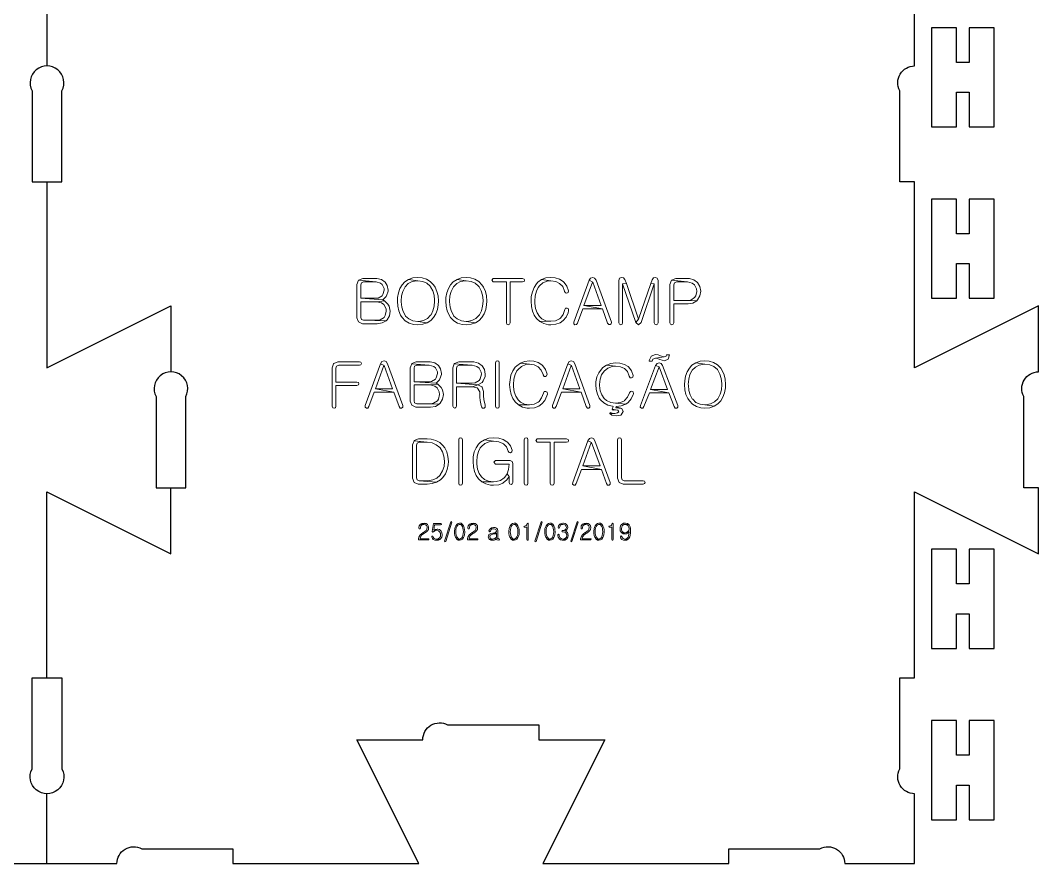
# Model space of a CAD drawing. Header units: inches. Extents: x 1074 to 1471, y 20 to 395.
# Drawn here: x 1265.2 to 1470.6, y 19.6 to 189.7 of the extents above; entities that cross this region are included whole.
import ezdxf

# ---------------------------------------------------------------- set-up
doc = ezdxf.new("R2010")
doc.units = ezdxf.units.IN
doc.header["$MEASUREMENT"] = 0
doc.layers.add('Texto', color=50, linetype='Continuous')

msp = doc.modelspace()

# ---------------------------------------------------------------- linework, layer by layer
msp.add_line((1270.56, 208.66), (1270.56, 180.46))
for points in [[(1467.56, 113.76, -0.56619), (1470.56, 118.76), (1470.56, 132.06), (1445.56, 119.56), (1445.56, 157.06), (1442.56, 157.06), (1442.56, 175.46, -0.56619), (1445.56, 180.46), (1445.56, 208.66, -0.56619)], [(1267.56, 175.46), (1267.56, 157.06), (1273.56, 157.06), (1273.56, 175.46, 1.666666), (1267.56, 175.46)], [(1292.56, 113.76), (1292.56, 95.36), (1298.56, 95.36), (1298.56, 113.76, 1.666666), (1292.56, 113.76)], [(1256.46, 19.56), (1284.66, 19.56, -0.56619), (1289.66, 22.56), (1308.06, 22.56), (1308.06, 19.56), (1345.56, 19.56), (1333.06, 44.56), (1346.36, 44.56, -0.56619), (1351.36, 47.56), (1369.76, 47.56), (1369.76, 44.56), (1383.06, 44.56), (1370.56, 19.56), (1408.06, 19.56), (1408.06, 22.56), (1426.46, 22.56, -0.56619), (1431.46, 19.56), (1445.56, 19.56), (1445.56, 33.66, -0.56619), (1442.56, 38.66), (1442.56, 57.06), (1445.56, 57.06), (1445.56, 94.56), (1470.56, 82.06), (1470.56, 95.36), (1467.56, 95.36), (1467.56, 113.76)], [(1273.56, 38.66, -1.666667), (1267.56, 38.66), (1267.56, 57.06), (1273.56, 57.06), (1273.56, 38.66)], [(1270.56, 19.56), (1270.56, 33.66, -0.56619)]]:
    msp.add_lwpolyline(points, format="xyb")
for points in [[(1461.58, 168.15), (1461.58, 188.15), (1456.58, 188.15), (1456.58, 181.15), (1453.98, 181.15), (1453.98, 188.15), (1448.98, 188.15), (1448.98, 168.15), (1453.98, 168.15), (1453.98, 175.15), (1456.58, 175.15), (1456.58, 168.15), (1461.58, 168.15)], [(1270.56, 157.06), (1270.56, 119.56), (1295.56, 132.06), (1295.56, 118.76)], [(1461.58, 133.59), (1461.58, 153.59), (1456.58, 153.59), (1456.58, 146.59), (1453.98, 146.59), (1453.98, 153.59), (1448.98, 153.59), (1448.98, 133.59), (1453.98, 133.59), (1453.98, 140.59), (1456.58, 140.59), (1456.58, 133.59), (1461.58, 133.59)], [(1270.56, 57.06), (1270.56, 94.56), (1295.56, 82.06), (1295.56, 95.36)], [(1461.58, 62.98), (1461.58, 82.98), (1456.58, 82.98), (1456.58, 75.98), (1453.98, 75.98), (1453.98, 82.98), (1448.98, 82.98), (1448.98, 62.98), (1453.98, 62.98), (1453.98, 69.98), (1456.58, 69.98), (1456.58, 62.98), (1461.58, 62.98)], [(1461.58, 28.42), (1461.58, 48.42), (1456.58, 48.42), (1456.58, 41.42), (1453.98, 41.42), (1453.98, 48.42), (1448.98, 48.42), (1448.98, 28.42), (1453.98, 28.42), (1453.98, 35.42), (1456.58, 35.42), (1456.58, 28.42), (1461.58, 28.42)]]:
    msp.add_lwpolyline(points)
at = {"layer": 'Texto', "lineweight": 0}
for points in [[(1347.22, 128.64), (1347.98, 129.14), (1348.5, 129.71), (1348.98, 130.48), (1349.29, 131.36), (1349.48, 132.31), (1349.5, 133.03), (1349.43, 134.08), (1349.22, 135), (1348.84, 135.84), (1348.5, 136.34), (1347.86, 137.01), (1347.1, 137.46), (1346.22, 137.72), (1345.36, 137.79), (1344.36, 137.7), (1343.5, 137.41), (1345.36, 137.13), (1346.36, 137.01), (1347.17, 136.63), (1347.84, 136.03), (1347.93, 135.89), (1348.36, 135.12), (1348.62, 134.24), (1348.74, 133.19), (1348.74, 133.03), (1348.65, 131.98), (1348.41, 131.05), (1348.03, 130.26), (1347.93, 130.17), (1347.29, 129.5), (1346.5, 129.09), (1345.55, 128.93), (1345.36, 128.93)], [(1356.99, 128.64), (1357.75, 129.14), (1358.27, 129.71), (1358.75, 130.48), (1359.06, 131.36), (1359.23, 132.31), (1359.27, 133.03), (1359.2, 134.08), (1358.99, 135), (1358.61, 135.84), (1358.27, 136.34), (1357.63, 137.01), (1356.87, 137.46), (1355.99, 137.72), (1355.13, 137.79), (1354.13, 137.7), (1353.27, 137.41), (1355.13, 137.13), (1356.11, 137.01), (1356.94, 136.63), (1357.61, 136.03), (1357.7, 135.89), (1358.13, 135.12), (1358.39, 134.24), (1358.51, 133.19), (1358.51, 133.03), (1358.42, 131.98), (1358.18, 131.05), (1357.77, 130.26), (1357.7, 130.17), (1357.06, 129.5), (1356.27, 129.09), (1355.32, 128.93), (1355.13, 128.93)], [(1387.42, 136.58), (1387.13, 137.36), (1386.87, 137.7), (1386.44, 137.79), (1386.06, 137.63), (1385.89, 137.2), (1385.89, 128.64), (1386.01, 128.36), (1386.27, 128.26), (1386.54, 128.36), (1386.66, 128.64), (1386.66, 136.53)], [(1333.37, 137.22), (1333.08, 136.39), (1333.08, 129.64), (1333.37, 128.83), (1334.2, 128.45), (1337.18, 128.45), (1338.16, 128.62), (1338.95, 129.07)], [(1337.09, 137.58), (1334.25, 137.58), (1333.39, 137.27), (1333.37, 137.22), (1336.95, 136.89), (1337.85, 136.65), (1338.16, 136.39), (1338.57, 135.55), (1338.59, 135.24), (1338.33, 134.34), (1338.16, 134.12), (1337.37, 133.65), (1336.95, 133.6), (1333.85, 133.6), (1338.28, 133.31), (1338.97, 133.98), (1339.07, 134.12), (1339.35, 135.03), (1339.35, 135.24), (1339.19, 136.17), (1338.76, 136.86), (1338.02, 137.39), (1337.09, 137.58)], [(1333.85, 133.6), (1333.85, 136.34), (1333.97, 136.72), (1334.4, 136.89), (1336.95, 136.89)], [(1343.5, 137.41), (1342.74, 136.91), (1342.21, 136.34), (1341.74, 135.58), (1341.43, 134.69), (1341.26, 133.74), (1341.23, 133.03), (1341.31, 131.98), (1341.52, 131.05), (1341.88, 130.21), (1342.21, 129.71), (1342.83, 129.07), (1343.62, 128.59), (1344.5, 128.33), (1345.36, 128.26), (1346.36, 128.36), (1347.22, 128.64), (1345.36, 128.93), (1344.38, 129.05), (1343.55, 129.43), (1342.88, 130.02), (1342.78, 130.17), (1342.38, 130.93), (1342.12, 131.81), (1342, 132.86), (1342, 133.03), (1342.09, 134.1), (1342.31, 135), (1342.71, 135.79), (1342.78, 135.89), (1343.43, 136.55), (1344.21, 136.96), (1345.19, 137.13), (1345.36, 137.13)], [(1353.27, 137.41), (1352.51, 136.91), (1351.96, 136.34), (1351.51, 135.58), (1351.2, 134.69), (1351.03, 133.74), (1351.01, 133.03), (1351.08, 131.98), (1351.29, 131.05), (1351.65, 130.21), (1351.96, 129.71), (1352.6, 129.07), (1353.36, 128.59), (1354.27, 128.33), (1355.13, 128.26), (1356.13, 128.36), (1356.99, 128.64), (1355.13, 128.93), (1354.15, 129.05), (1353.32, 129.43), (1352.65, 130.02), (1352.55, 130.17), (1352.13, 130.93), (1351.89, 131.81), (1351.77, 132.86), (1351.77, 133.03), (1351.84, 134.1), (1352.08, 135), (1352.48, 135.79), (1352.55, 135.89), (1353.2, 136.55), (1353.98, 136.96), (1354.94, 137.13), (1355.13, 137.13)], [(1370.33, 137.36), (1369.59, 136.82), (1369.31, 136.51), (1368.81, 135.77), (1368.45, 134.93), (1368.24, 133.98), (1368.19, 133.03), (1368.26, 131.95), (1368.47, 131.02), (1368.83, 130.19), (1369.31, 129.52), (1369.97, 128.9), (1372.17, 128.95), (1371.19, 129.07), (1370.38, 129.48), (1369.88, 129.95), (1369.4, 130.64), (1369.12, 131.53), (1368.97, 132.53), (1368.95, 133.03), (1369.02, 134.1), (1369.26, 135.03), (1369.66, 135.79), (1369.88, 136.08), (1370.57, 136.7), (1371.43, 137.03), (1372.17, 137.1)], [(1379.89, 137.22), (1376.84, 128.81), (1376.81, 128.45), (1377.05, 128.26), (1377.34, 128.28), (1377.58, 128.57), (1378.63, 131.45), (1382.6, 131.45)], [(1378.86, 132.12), (1380.6, 136.84), (1380.63, 136.84)], [(1389.3, 128.71), (1389.85, 128.26), (1390.42, 128.71), (1393.04, 136.53)], [(1392.35, 136.6), (1389.87, 129.38)], [(1396.97, 133.15), (1396.97, 136.34), (1397.09, 136.72), (1397.52, 136.89), (1399.76, 136.89), (1396.5, 137.22), (1396.21, 136.39), (1396.21, 128.64), (1396.33, 128.36), (1396.59, 128.26), (1396.86, 128.36), (1396.97, 128.64), (1396.97, 132.48), (1399.86, 132.48), (1400.81, 132.62), (1401.6, 133.1)], [(1400.12, 137.58), (1397.38, 137.58), (1396.52, 137.27), (1396.5, 137.22)], [(1399.76, 136.89), (1400.69, 136.67), (1401.15, 136.32), (1401.57, 135.48), (1401.62, 135), (1401.41, 134.1), (1401.15, 133.74), (1400.41, 133.24), (1399.76, 133.15), (1396.97, 133.15), (1401.6, 133.1), (1401.76, 133.27), (1402.24, 134.08), (1402.41, 135.03), (1402.24, 135.98), (1401.79, 136.77), (1401.76, 136.79), (1401.05, 137.34), (1400.12, 137.58)], [(1334.4, 129.17), (1333.97, 129.33), (1333.85, 129.69), (1333.85, 132.91), (1337.11, 132.91), (1338.66, 133.1), (1338.28, 133.31)], [(1337.11, 132.91), (1338.04, 132.69), (1338.52, 132.34), (1338.95, 131.5), (1338.99, 131.02), (1338.78, 130.1), (1338.54, 129.74), (1337.78, 129.24), (1337.18, 129.17), (1334.4, 129.17), (1338.95, 129.07), (1339.14, 129.26), (1339.61, 130.07), (1339.78, 131), (1339.78, 131.02), (1339.59, 131.98), (1339.33, 132.43), (1338.66, 133.1)], [(1369.97, 128.9), (1370.78, 128.48), (1371.71, 128.26), (1372.17, 128.26), (1373.19, 128.36), (1374.05, 128.67), (1374.67, 129.12), (1375.27, 129.81), (1375.67, 130.69), (1375.77, 131.07), (1375.72, 131.45), (1375.46, 131.62), (1375.17, 131.6), (1374.98, 131.31), (1374.65, 130.31), (1374.12, 129.6), (1373.93, 129.45), (1373.14, 129.07), (1372.17, 128.95)], [(1393.26, 121.52), (1393.69, 121.45), (1394.14, 121.28), (1394.19, 121.28), (1394.64, 121.09), (1395.09, 120.99), (1395.83, 121.33), (1396.12, 122.21), (1395.52, 122.21), (1395.43, 121.92), (1395.04, 121.8)], [(1337.83, 120.4), (1334.75, 111.98), (1334.75, 111.65), (1334.97, 111.44), (1335.25, 111.46), (1335.49, 111.75), (1336.54, 114.63), (1340.52, 114.63)], [(1336.8, 115.32), (1338.52, 120.04), (1338.57, 120.04)], [(1344.12, 120.4), (1343.83, 119.56), (1343.83, 112.84), (1344.12, 112.01), (1344.95, 111.65), (1347.93, 111.65), (1348.91, 111.79), (1349.69, 112.27)], [(1347.84, 120.78), (1345, 120.78), (1344.14, 120.44), (1344.12, 120.4), (1347.67, 120.09), (1348.6, 119.85), (1348.91, 119.56), (1349.31, 118.73), (1349.34, 118.42), (1349.08, 117.54), (1348.91, 117.3), (1348.12, 116.82), (1347.67, 116.77), (1344.6, 116.77), (1349.03, 116.51), (1349.72, 117.16), (1349.81, 117.32), (1350.1, 118.2), (1350.1, 118.42), (1349.93, 119.37), (1349.5, 120.04), (1348.77, 120.59), (1347.84, 120.78)], [(1344.6, 116.77), (1344.6, 119.51), (1344.71, 119.9), (1345.14, 120.09), (1347.67, 120.09)], [(1357.49, 116.13), (1358.3, 116.63), (1358.56, 116.94), (1358.92, 117.8), (1358.96, 118.28), (1358.8, 119.2), (1358.32, 119.99), (1357.58, 120.54), (1356.68, 120.75), (1356.39, 120.78), (1353.6, 120.78), (1352.75, 120.44), (1352.7, 120.4)], [(1356.32, 120.09), (1357.25, 119.87), (1357.7, 119.51), (1358.13, 118.68), (1358.18, 118.28), (1357.94, 117.37), (1357.7, 117.04), (1356.94, 116.56), (1356.32, 116.46), (1353.17, 116.46)], [(1361.01, 120.59), (1361.01, 111.84), (1361.13, 111.53), (1361.4, 111.44), (1361.66, 111.53), (1361.78, 111.84), (1361.78, 120.59), (1361.66, 120.9), (1361.4, 120.99), (1361.13, 120.9), (1361.01, 120.59)], [(1366.04, 120.54), (1365.3, 119.99), (1364.99, 119.68), (1364.49, 118.94), (1364.14, 118.11), (1363.95, 117.16), (1363.87, 116.2), (1363.95, 115.15), (1364.16, 114.2), (1364.54, 113.37), (1364.99, 112.72), (1365.69, 112.08), (1367.85, 112.13), (1366.9, 112.27), (1366.07, 112.65), (1365.57, 113.13), (1365.11, 113.84), (1364.8, 114.7), (1364.66, 115.73), (1364.66, 116.2), (1364.73, 117.27), (1364.97, 118.2), (1365.35, 118.99), (1365.57, 119.25), (1366.28, 119.87), (1367.14, 120.21), (1367.85, 120.3)], [(1375.6, 120.4), (1372.52, 111.98), (1372.52, 111.65), (1372.74, 111.44), (1373.02, 111.46), (1373.26, 111.75), (1374.31, 114.63), (1378.29, 114.63)], [(1374.57, 115.32), (1376.29, 120.04), (1376.34, 120.04)], [(1383.42, 120.13), (1382.65, 119.61), (1382.37, 119.32), (1381.84, 118.59), (1381.48, 117.73), (1381.29, 116.77), (1381.27, 116.23), (1381.34, 115.18), (1381.58, 114.25), (1381.96, 113.44), (1382.2, 113.13), (1382.87, 112.48), (1383.68, 112.03), (1384.63, 111.82), (1384.77, 111.79), (1384.56, 111.2)], [(1385.25, 112.46), (1384.25, 112.58), (1383.44, 112.99), (1382.94, 113.39), (1382.46, 114.11), (1382.15, 114.96), (1382.03, 116.01), (1382.03, 116.23), (1382.13, 117.25), (1382.41, 118.13), (1382.91, 118.87), (1382.94, 118.9), (1383.68, 119.49), (1384.54, 119.82), (1385.25, 119.9)], [(1393.3, 120.02), (1390.25, 111.98), (1390.23, 111.65), (1390.47, 111.44), (1390.75, 111.46), (1390.97, 111.75), (1392.07, 114.56), (1395.95, 114.56)], [(1392.3, 115.23), (1394, 119.78), (1394.04, 119.78)], [(1401.41, 120.59), (1400.64, 120.09), (1400.12, 119.51), (1399.67, 118.75), (1399.36, 117.89), (1399.19, 116.92), (1399.14, 116.2), (1399.21, 115.15), (1399.43, 114.22), (1399.81, 113.39), (1400.12, 112.91), (1400.76, 112.25), (1401.53, 111.77), (1402.41, 111.51), (1403.27, 111.44), (1404.27, 111.53), (1405.15, 111.84), (1403.27, 112.13), (1402.29, 112.25), (1401.45, 112.6), (1400.79, 113.22), (1400.69, 113.34), (1400.29, 114.11), (1400.03, 115.01), (1399.93, 116.04), (1399.91, 116.2), (1400, 117.27), (1400.24, 118.2), (1400.62, 118.97), (1400.69, 119.09), (1401.34, 119.73), (1402.12, 120.13), (1403.1, 120.3), (1403.27, 120.3)], [(1405.15, 111.84), (1405.89, 112.34), (1406.44, 112.91), (1406.89, 113.68), (1407.22, 114.53), (1407.39, 115.51), (1407.41, 116.2), (1407.34, 117.25), (1407.13, 118.18), (1406.75, 119.01), (1406.44, 119.51), (1405.79, 120.18), (1405.01, 120.66), (1404.12, 120.92), (1403.27, 120.99), (1402.29, 120.9), (1401.41, 120.59), (1403.27, 120.3), (1404.27, 120.18), (1405.08, 119.82), (1405.77, 119.2), (1405.86, 119.09), (1406.27, 118.32), (1406.53, 117.42), (1406.65, 116.39), (1406.65, 116.2), (1406.58, 115.15), (1406.34, 114.25), (1405.94, 113.46), (1405.86, 113.34), (1405.22, 112.7), (1404.41, 112.29), (1403.46, 112.13), (1403.27, 112.13)], [(1345.14, 112.34), (1344.71, 112.51), (1344.6, 112.89), (1344.6, 116.11), (1347.86, 116.11), (1349.41, 116.27), (1349.03, 116.51)], [(1347.86, 116.11), (1348.79, 115.89), (1349.27, 115.51), (1349.69, 114.7), (1349.74, 114.22), (1349.53, 113.27), (1349.29, 112.91), (1348.53, 112.44), (1347.93, 112.34), (1345.14, 112.34), (1349.69, 112.27), (1349.89, 112.46), (1350.36, 113.25), (1350.53, 114.2), (1350.53, 114.22), (1350.34, 115.15), (1350.08, 115.63), (1349.41, 116.27)], [(1356.39, 115.77), (1357.32, 115.54), (1357.39, 115.49), (1357.84, 114.72), (1357.84, 114.68), (1357.87, 113.65), (1357.92, 113.01), (1358.11, 111.98), (1358.2, 111.67), (1358.42, 111.46), (1358.73, 111.46), (1358.96, 111.65), (1358.96, 112.01), (1358.73, 112.94), (1358.7, 113.1), (1358.63, 114.01), (1358.63, 114.77), (1358.32, 115.68), (1358.25, 115.77), (1357.49, 116.13)], [(1365.69, 112.08), (1366.5, 111.65), (1367.42, 111.46), (1367.85, 111.44), (1368.88, 111.53), (1369.76, 111.87), (1370.38, 112.29), (1370.95, 113.01), (1371.36, 113.89), (1371.48, 114.27), (1371.43, 114.63), (1371.17, 114.82), (1370.86, 114.77), (1370.67, 114.49), (1370.33, 113.51), (1369.81, 112.79), (1369.64, 112.63), (1368.83, 112.25), (1367.85, 112.13)], [(1384.08, 110.34), (1384.51, 110.03), (1385.35, 109.86), (1386.3, 110.05), (1386.37, 110.1), (1386.78, 110.77), (1386.49, 111.36)], [(1385.2, 111.13), (1385.7, 111.05), (1385.92, 110.72), (1385.66, 110.46), (1385.06, 110.36)], [(1385.3, 111.53), (1385.39, 111.79), (1386.39, 111.91), (1387.28, 112.25)], [(1349.15, 96.49), (1349.91, 96.95), (1350.43, 97.47), (1350.96, 98.21), (1351.29, 99.07), (1351.48, 100.02), (1351.51, 100.66), (1351.43, 101.69), (1351.2, 102.62), (1350.77, 103.43), (1350.43, 103.88), (1349.77, 104.5), (1348.98, 104.93), (1348.07, 105.17), (1347.26, 105.24), (1345.48, 105.24), (1344.62, 104.91), (1344.6, 104.86)], [(1353.6, 105.05), (1353.6, 96.3), (1353.72, 95.99), (1354.01, 95.9), (1354.25, 95.99), (1354.39, 96.3), (1354.39, 105.05), (1354.25, 105.36), (1354.01, 105.45), (1353.72, 105.36), (1353.6, 105.05)], [(1358.77, 105.05), (1358.01, 104.55), (1357.61, 104.14), (1357.11, 103.43), (1356.75, 102.6), (1356.53, 101.64), (1356.49, 100.66), (1356.56, 99.62), (1356.77, 98.66), (1357.13, 97.83), (1357.61, 97.19), (1358.27, 96.57), (1360.63, 96.59), (1359.63, 96.71), (1358.8, 97.07), (1358.18, 97.59), (1357.73, 98.28), (1357.42, 99.14), (1357.27, 100.16), (1357.25, 100.66), (1357.34, 101.76), (1357.58, 102.67), (1357.96, 103.45), (1358.18, 103.72), (1358.87, 104.31), (1359.73, 104.64), (1360.63, 104.76)], [(1366.81, 105.05), (1366.81, 96.3), (1366.92, 95.99), (1367.19, 95.9), (1367.45, 95.99), (1367.57, 96.3), (1367.57, 105.05), (1367.45, 105.36), (1367.19, 105.45), (1366.92, 105.36), (1366.81, 105.05)], [(1379.65, 104.86), (1376.6, 96.45), (1376.58, 96.11), (1376.81, 95.9), (1377.1, 95.92), (1377.31, 96.21), (1378.39, 99.09), (1382.37, 99.09)], [(1347.26, 104.55), (1348.24, 104.43), (1349.08, 104.07), (1349.79, 103.5), (1349.86, 103.41), (1350.34, 102.64), (1350.62, 101.76), (1350.74, 100.74), (1350.74, 100.66), (1350.65, 99.64), (1350.36, 98.76), (1349.89, 98), (1349.86, 97.95), (1349.17, 97.33), (1348.36, 96.95), (1347.38, 96.8), (1345.62, 96.8)], [(1378.63, 99.78), (1380.34, 104.5), (1380.39, 104.5)], [(1358.27, 96.57), (1359.08, 96.16), (1360.01, 95.92), (1360.63, 95.9), (1361.66, 95.99), (1362.52, 96.33), (1362.56, 96.35), (1363.3, 96.95), (1363.75, 97.64)], [(1363.4, 98.19), (1362.92, 97.5), (1362.8, 97.35), (1362.04, 96.85), (1361.13, 96.61), (1360.63, 96.59)], [(1352.02, 88.48), (1350.76, 84.62), (1350.83, 84.49), (1350.98, 84.57), (1352.22, 88.42), (1352.15, 88.55), (1352.02, 88.48)], [(1370.25, 88.48), (1368.98, 84.62), (1369.05, 84.49), (1369.2, 84.57), (1370.45, 88.42), (1370.37, 88.55), (1370.25, 88.48)], [(1377.48, 88.48), (1376.22, 84.62), (1376.29, 84.49), (1376.43, 84.57), (1377.68, 88.42), (1377.61, 88.55), (1377.48, 88.48)], [(1346.56, 88), (1346.91, 87.92), (1347.08, 87.8), (1347.23, 87.5), (1347.24, 87.35), (1347.17, 87), (1347.05, 86.79), (1346.83, 86.6), (1346.47, 86.37), (1346.43, 86.34), (1346.1, 86.11), (1345.86, 85.87), (1345.74, 85.72), (1345.59, 85.41), (1345.51, 85.06), (1345.5, 84.86), (1347.47, 84.86), (1347.57, 84.9), (1347.6, 84.99), (1347.57, 85.08), (1347.47, 85.11), (1345.8, 85.11), (1345.89, 85.47), (1345.99, 85.64), (1346.19, 85.86), (1346.5, 86.1), (1346.64, 86.19), (1346.73, 86.25), (1347.1, 86.49), (1347.31, 86.69), (1347.48, 86.98), (1347.53, 87.35), (1347.46, 87.7), (1347.28, 87.97), (1347.01, 88.17)], [(1346.66, 88.25), (1347.01, 88.17), (1346.19, 88.2), (1345.9, 88.04)], [(1349.82, 84.97), (1350, 85.14), (1350.17, 85.42), (1350.24, 85.78), (1350.25, 85.92), (1350.2, 86.29), (1350.06, 86.6), (1349.99, 86.7), (1349.73, 86.93), (1349.41, 87.04), (1349.23, 87.05), (1348.87, 86.99), (1348.85, 86.99), (1348.57, 86.81)], [(1349.18, 86.8), (1349.53, 86.72), (1349.76, 86.52), (1349.92, 86.23), (1349.96, 85.92), (1349.9, 85.56), (1349.75, 85.3), (1349.48, 85.1), (1349.15, 85.04)], [(1353.78, 85.04), (1353.49, 85.13), (1353.26, 85.39), (1353.21, 85.49), (1353.1, 85.81), (1353.05, 86.17), (1353.03, 86.51), (1353.05, 86.91), (1353.11, 87.27), (1353.21, 87.55), (1353.42, 87.86), (1353.7, 88), (1353.78, 88), (1354.33, 88.03), (1354.07, 88.21), (1353.78, 88.26), (1353.46, 88.19), (1353.19, 88), (1353, 87.72), (1352.87, 87.42), (1352.79, 87.07), (1352.75, 86.69), (1352.74, 86.52), (1352.76, 86.13), (1352.83, 85.76), (1352.94, 85.44), (1353, 85.32), (1353.22, 85.02)], [(1353.78, 88), (1354.08, 87.91), (1354.3, 87.63), (1354.35, 87.55), (1354.46, 87.24), (1354.52, 86.88), (1354.54, 86.51), (1354.51, 86.12), (1354.45, 85.77), (1354.35, 85.49), (1354.14, 85.18), (1353.86, 85.04), (1353.78, 85.04), (1353.22, 85.02), (1353.49, 84.83), (1353.78, 84.78), (1354.1, 84.85), (1354.36, 85.04), (1354.56, 85.32), (1354.69, 85.63), (1354.78, 85.97), (1354.82, 86.35), (1354.82, 86.52), (1354.8, 86.92), (1354.73, 87.28), (1354.62, 87.59), (1354.56, 87.72), (1354.33, 88.03)], [(1356.45, 88), (1356.79, 87.92), (1356.96, 87.8), (1357.12, 87.5), (1357.13, 87.35), (1357.06, 87), (1356.93, 86.79), (1356.71, 86.6), (1356.36, 86.37), (1356.33, 86.34), (1355.99, 86.11), (1355.74, 85.87), (1355.62, 85.72), (1355.47, 85.41), (1355.4, 85.06), (1355.39, 84.86), (1357.36, 84.86), (1357.46, 84.9), (1357.49, 84.99), (1357.46, 85.08), (1357.36, 85.11), (1355.68, 85.11), (1355.77, 85.47), (1355.87, 85.64), (1356.08, 85.86), (1356.39, 86.1), (1356.53, 86.19), (1356.62, 86.25), (1356.98, 86.49), (1357.2, 86.69), (1357.37, 86.98), (1357.42, 87.35), (1357.36, 87.7), (1357.18, 87.97), (1356.9, 88.17)], [(1356.55, 88.25), (1356.9, 88.17), (1356.08, 88.2), (1355.78, 88.04)], [(1360.6, 87.11), (1360.98, 87.05), (1361.08, 86.99), (1361.23, 86.68), (1361.23, 86.65), (1361.09, 86.39), (1360.82, 86.31), (1360.46, 86.25), (1361.23, 86.21), (1361.23, 85.44), (1360.98, 85.19), (1360.92, 85.16), (1360.59, 85.05), (1360.39, 85.04), (1359.78, 84.97), (1360.06, 84.82), (1360.39, 84.78), (1360.76, 84.83), (1360.92, 84.89), (1361.23, 85.09), (1361.23, 85.1)], [(1361.54, 85.13), (1361.5, 85.24), (1361.5, 86.67), (1361.41, 87.02), (1361.25, 87.21), (1360.94, 87.33), (1360.6, 87.36), (1360.22, 87.3), (1360, 87.19)], [(1364.77, 85.04), (1364.48, 85.13), (1364.24, 85.39), (1364.19, 85.49), (1364.09, 85.81), (1364.02, 86.17), (1364.01, 86.51), (1364.03, 86.91), (1364.09, 87.27), (1364.19, 87.55), (1364.41, 87.86), (1364.69, 88), (1364.77, 88), (1365.32, 88.03), (1365.04, 88.21), (1364.77, 88.26), (1364.45, 88.19), (1364.18, 88), (1363.98, 87.72), (1363.85, 87.42), (1363.76, 87.07), (1363.72, 86.69), (1363.72, 86.52), (1363.74, 86.13), (1363.81, 85.76), (1363.92, 85.44), (1363.98, 85.32), (1364.2, 85.02)], [(1364.77, 88), (1365.05, 87.91), (1365.29, 87.63), (1365.33, 87.55), (1365.44, 87.24), (1365.51, 86.88), (1365.53, 86.51), (1365.5, 86.12), (1365.43, 85.77), (1365.33, 85.49), (1365.11, 85.18), (1364.85, 85.04), (1364.77, 85.04), (1364.2, 85.02), (1364.48, 84.83), (1364.77, 84.78), (1365.08, 84.85), (1365.35, 85.04), (1365.55, 85.32), (1365.68, 85.63), (1365.77, 85.97), (1365.81, 86.35), (1365.81, 86.52), (1365.79, 86.92), (1365.72, 87.28), (1365.61, 87.59), (1365.55, 87.72), (1365.32, 88.03)], [(1372, 85.04), (1371.71, 85.13), (1371.48, 85.39), (1371.43, 85.49), (1371.32, 85.81), (1371.26, 86.17), (1371.24, 86.51), (1371.26, 86.91), (1371.33, 87.27), (1371.43, 87.55), (1371.64, 87.86), (1371.92, 88), (1372, 88), (1372.56, 88.03), (1372.28, 88.21), (1372, 88.26), (1371.68, 88.19), (1371.41, 88), (1371.21, 87.72), (1371.08, 87.42), (1371, 87.07), (1370.96, 86.69), (1370.95, 86.52), (1370.98, 86.13), (1371.04, 85.76), (1371.15, 85.44), (1371.21, 85.32), (1371.44, 85.02)], [(1372, 88), (1372.29, 87.91), (1372.52, 87.63), (1372.57, 87.55), (1372.68, 87.24), (1372.74, 86.88), (1372.76, 86.51), (1372.74, 86.12), (1372.67, 85.77), (1372.57, 85.49), (1372.35, 85.18), (1372.07, 85.04), (1372, 85.04), (1371.44, 85.02), (1371.72, 84.83), (1372, 84.78), (1372.32, 84.85), (1372.59, 85.04), (1372.78, 85.32), (1372.91, 85.63), (1373, 85.97), (1373.04, 86.35), (1373.05, 86.52), (1373.02, 86.92), (1372.96, 87.28), (1372.85, 87.59), (1372.78, 87.72), (1372.56, 88.03)], [(1375.33, 84.99), (1375.44, 85.1), (1375.63, 85.38), (1375.7, 85.73), (1375.7, 85.77), (1375.64, 86.13), (1375.52, 86.37), (1375.24, 86.6), (1375.17, 86.63), (1375.43, 86.86), (1375.57, 87.18), (1375.59, 87.37), (1375.53, 87.71), (1375.36, 87.98), (1375.08, 88.17), (1374.72, 88.26), (1374.62, 88.26), (1374.26, 88.2), (1373.96, 88.04)], [(1374.62, 88), (1374.98, 87.92), (1375.13, 87.81), (1375.3, 87.51), (1375.31, 87.37), (1375.21, 87.03), (1375.13, 86.94), (1374.84, 86.77), (1374.62, 86.75), (1374.49, 86.75), (1374.37, 86.62), (1374.49, 86.5), (1374.65, 86.5), (1375.02, 86.43), (1375.24, 86.28), (1375.41, 85.98), (1375.43, 85.77), (1375.35, 85.42), (1375.24, 85.26), (1374.95, 85.09), (1374.65, 85.04)], [(1379.24, 88), (1379.6, 87.92), (1379.76, 87.8), (1379.92, 87.5), (1379.94, 87.35), (1379.87, 87), (1379.73, 86.79), (1379.51, 86.6), (1379.15, 86.37), (1379.12, 86.34), (1378.8, 86.11), (1378.54, 85.87), (1378.43, 85.72), (1378.27, 85.41), (1378.19, 85.06), (1378.19, 84.86), (1380.16, 84.86), (1380.26, 84.9), (1380.29, 84.99), (1380.26, 85.08), (1380.16, 85.11), (1378.49, 85.11), (1378.57, 85.47), (1378.67, 85.64), (1378.88, 85.86), (1379.18, 86.1), (1379.32, 86.19), (1379.41, 86.25), (1379.78, 86.49), (1380, 86.69), (1380.17, 86.98), (1380.22, 87.35), (1380.16, 87.7), (1379.98, 87.97), (1379.7, 88.17)], [(1379.35, 88.25), (1379.7, 88.17), (1378.88, 88.2), (1378.58, 88.04)], [(1381.89, 85.04), (1381.59, 85.13), (1381.37, 85.39), (1381.32, 85.49), (1381.21, 85.81), (1381.15, 86.17), (1381.13, 86.51), (1381.15, 86.91), (1381.22, 87.27), (1381.32, 87.55), (1381.53, 87.86), (1381.8, 88), (1381.89, 88), (1382.45, 88.03), (1382.17, 88.21), (1381.89, 88.26), (1381.57, 88.19), (1381.3, 88), (1381.11, 87.72), (1380.98, 87.42), (1380.89, 87.07), (1380.85, 86.69), (1380.85, 86.52), (1380.87, 86.13), (1380.93, 85.76), (1381.05, 85.44), (1381.11, 85.32), (1381.33, 85.02)], [(1381.89, 88), (1382.18, 87.91), (1382.41, 87.63), (1382.46, 87.55), (1382.57, 87.24), (1382.63, 86.88), (1382.64, 86.51), (1382.63, 86.12), (1382.56, 85.77), (1382.46, 85.49), (1382.24, 85.18), (1381.96, 85.04), (1381.89, 85.04), (1381.33, 85.02), (1381.6, 84.83), (1381.89, 84.78), (1382.21, 84.85), (1382.48, 85.04), (1382.66, 85.32), (1382.8, 85.63), (1382.88, 85.97), (1382.92, 86.35), (1382.93, 86.52), (1382.91, 86.92), (1382.84, 87.28), (1382.73, 87.59), (1382.66, 87.72), (1382.45, 88.03)], [(1386.48, 86.27), (1386.78, 86.1), (1387.11, 86.06), (1387.47, 86.11), (1387.66, 86.19), (1387.94, 86.42), (1387.97, 86.47), (1387.74, 86.53), (1387.45, 86.35), (1387.18, 86.31)], [(1387.97, 86.47), (1387.93, 86.03), (1387.86, 85.68), (1387.76, 85.41), (1387.53, 85.16), (1387.22, 85.04), (1387.1, 85.04)], [(1387.19, 88), (1387.54, 87.93), (1387.77, 87.73), (1387.92, 87.44), (1387.97, 87.11), (1387.89, 86.76), (1387.74, 86.53)], [(1387.75, 84.99), (1387.97, 85.23), (1387.99, 85.25), (1388.09, 85.5), (1388.17, 85.81), (1388.22, 86.19), (1388.25, 86.62), (1388.25, 86.83), (1388.22, 87.26), (1388.14, 87.61), (1388, 87.89), (1387.9, 88)], [(1360.46, 86.25), (1360.06, 86.16), (1359.78, 86), (1359.71, 85.94), (1359.58, 85.63), (1359.57, 85.48), (1359.65, 85.13), (1359.78, 84.97)], [(1360.39, 85.04), (1360.04, 85.12), (1359.99, 85.16), (1359.86, 85.47), (1359.86, 85.48), (1359.97, 85.81), (1360, 85.83), (1360.28, 85.97), (1360.47, 86), (1360.86, 86.07), (1361, 86.11), (1361.23, 86.21)]]:
    msp.add_lwpolyline(points, dxfattribs=at)
for points in [[(1372.17, 137.79), (1371.19, 137.7), (1370.33, 137.36), (1372.17, 137.1), (1373.17, 136.98), (1373.95, 136.6), (1374.57, 135.96), (1374.93, 135.05), (1374.93, 134.98), (1375.12, 134.67), (1375.41, 134.62), (1375.65, 134.77), (1375.72, 135.1), (1375.41, 136.03), (1374.88, 136.79), (1374.69, 136.98), (1373.95, 137.46), (1373.05, 137.72)], [(1380.63, 137.79), (1380.2, 137.65), (1379.89, 137.22), (1380.63, 136.84), (1382.34, 132.12), (1378.86, 132.12), (1382.6, 131.45), (1383.63, 128.57), (1383.87, 128.28), (1384.15, 128.28), (1384.37, 128.45), (1384.39, 128.81), (1381.32, 137.22), (1381.01, 137.65)], [(1393.28, 137.79), (1392.88, 137.7), (1392.59, 137.34), (1392.35, 136.6), (1393.04, 136.53), (1393.04, 128.64), (1393.16, 128.36), (1393.42, 128.26), (1393.71, 128.36), (1393.83, 128.64), (1393.83, 137.2), (1393.66, 137.63)], [(1366.5, 137.58), (1360.56, 137.58), (1360.28, 137.24), (1360.56, 136.89), (1363.21, 136.89), (1363.21, 128.64), (1363.3, 128.36), (1363.59, 128.26), (1363.85, 128.36), (1363.97, 128.64), (1363.97, 136.89), (1366.5, 136.89), (1366.78, 137.01), (1366.9, 137.24), (1366.78, 137.48)], [(1387.42, 136.58), (1386.66, 136.53), (1389.3, 128.71), (1389.87, 129.38)], [(1393.26, 122.26), (1392.42, 121.9), (1392.4, 121.87), (1391.99, 121.02), (1391.99, 120.94), (1392.59, 120.94), (1392.78, 121.35), (1393.26, 121.52), (1395.04, 121.8), (1394.62, 121.87), (1394.16, 122.04), (1394.14, 122.04), (1393.81, 122.18)], [(1333.56, 120.78), (1329.25, 120.78), (1328.39, 120.44), (1328.37, 120.4), (1328.08, 119.56), (1328.08, 111.84), (1328.18, 111.53), (1328.46, 111.44), (1328.72, 111.53), (1328.84, 111.84), (1328.84, 116.01), (1333.08, 116.01), (1333.39, 116.13), (1333.49, 116.37), (1333.39, 116.58), (1333.08, 116.7), (1328.84, 116.7), (1328.84, 119.51), (1328.96, 119.9), (1329.39, 120.09), (1333.56, 120.09), (1333.87, 120.18), (1333.97, 120.42), (1333.87, 120.68)], [(1338.54, 120.97), (1338.11, 120.83), (1337.83, 120.4), (1338.57, 120.04), (1340.26, 115.32), (1336.8, 115.32), (1340.52, 114.63), (1341.57, 111.75), (1341.78, 111.46), (1342.09, 111.46), (1342.31, 111.65), (1342.31, 111.98), (1339.23, 120.4), (1338.95, 120.83)], [(1352.7, 120.4), (1352.41, 119.56), (1352.41, 111.87), (1352.53, 111.56), (1352.79, 111.44), (1353.05, 111.56), (1353.17, 111.87), (1353.17, 115.77), (1356.39, 115.77), (1357.49, 116.13), (1353.17, 116.46), (1353.17, 119.51), (1353.32, 119.9), (1353.72, 120.09), (1356.32, 120.09)], [(1367.85, 120.99), (1366.9, 120.87), (1366.04, 120.54), (1367.85, 120.3), (1368.85, 120.16), (1369.64, 119.8), (1370.26, 119.13), (1370.62, 118.23), (1370.64, 118.18), (1370.83, 117.85), (1371.09, 117.8), (1371.33, 117.97), (1371.43, 118.28), (1371.12, 119.23), (1370.59, 119.99), (1370.38, 120.18), (1369.64, 120.63), (1368.74, 120.92)], [(1376.31, 120.97), (1375.88, 120.83), (1375.6, 120.4), (1376.34, 120.04), (1378.03, 115.32), (1374.57, 115.32), (1378.29, 114.63), (1379.34, 111.75), (1379.55, 111.46), (1379.86, 111.46), (1380.08, 111.65), (1380.08, 111.98), (1377, 120.4), (1376.72, 120.83)], [(1385.25, 120.59), (1384.27, 120.47), (1383.42, 120.13), (1385.25, 119.9), (1386.25, 119.78), (1387.04, 119.44), (1387.66, 118.8), (1388.01, 117.92), (1388.21, 117.58), (1388.47, 117.54), (1388.73, 117.7), (1388.8, 118.04), (1388.47, 118.97), (1387.92, 119.68), (1387.78, 119.82), (1387.01, 120.25), (1386.11, 120.52)], [(1394.02, 120.59), (1393.61, 120.44), (1393.3, 120.02), (1394.04, 119.78), (1395.71, 115.23), (1392.3, 115.23), (1395.95, 114.56), (1397.05, 111.75), (1397.28, 111.46), (1397.57, 111.46), (1397.78, 111.65), (1397.81, 111.98), (1394.73, 120.02), (1394.42, 120.44)], [(1388.54, 114.87), (1388.23, 114.82), (1388.06, 114.53), (1387.66, 113.63), (1387.04, 112.96), (1387.01, 112.94), (1386.2, 112.58), (1385.25, 112.46), (1387.28, 112.25), (1387.8, 112.6), (1388.4, 113.32), (1388.82, 114.2), (1388.85, 114.32), (1388.8, 114.7)], [(1384.56, 111.2), (1384.73, 111.05), (1384.99, 111.13), (1385.2, 111.13)], [(1385.8, 111.58), (1385.51, 111.58), (1385.3, 111.53), (1386.49, 111.36)], [(1384.18, 110.58), (1384.08, 110.34), (1385.06, 110.36), (1384.58, 110.44)], [(1344.6, 104.86), (1344.31, 104.02), (1344.31, 97.3), (1344.6, 96.47), (1345.43, 96.11), (1347.26, 96.11), (1348.26, 96.21), (1349.15, 96.49), (1345.62, 96.8), (1345.19, 96.97), (1345.07, 97.35), (1345.07, 103.98), (1345.19, 104.36), (1345.62, 104.55), (1347.26, 104.55)], [(1360.63, 105.45), (1359.66, 105.36), (1358.77, 105.05), (1360.63, 104.76), (1361.68, 104.64), (1362.52, 104.33), (1362.61, 104.26), (1363.25, 103.62), (1363.56, 102.79), (1363.75, 102.52), (1364.04, 102.45), (1364.33, 102.62), (1364.37, 102.95), (1364.04, 103.83), (1363.45, 104.57), (1363.33, 104.64), (1362.59, 105.1), (1361.68, 105.36)], [(1375.36, 105.24), (1369.45, 105.24), (1369.14, 104.88), (1369.45, 104.55), (1372.07, 104.55), (1372.07, 96.28), (1372.19, 95.99), (1372.45, 95.9), (1372.72, 95.99), (1372.83, 96.28), (1372.83, 104.55), (1375.36, 104.55), (1375.65, 104.64), (1375.77, 104.88), (1375.65, 105.14)], [(1380.36, 105.43), (1379.96, 105.29), (1379.65, 104.86), (1380.39, 104.5), (1382.1, 99.78), (1378.63, 99.78), (1382.37, 99.09), (1383.39, 96.21), (1383.63, 95.92), (1383.92, 95.92), (1384.13, 96.11), (1384.15, 96.45), (1381.08, 104.86), (1380.77, 105.29)], [(1386.04, 105.45), (1385.77, 105.36), (1385.66, 105.05), (1385.66, 97.3), (1385.94, 96.47), (1386.78, 96.11), (1390.78, 96.11), (1391.09, 96.21), (1391.18, 96.45), (1391.09, 96.71), (1390.78, 96.8), (1386.97, 96.8), (1386.54, 96.97), (1386.42, 97.35), (1386.42, 105.05), (1386.3, 105.36)], [(1363.97, 100.86), (1360.99, 100.86), (1360.66, 100.52), (1360.99, 100.16), (1363.75, 100.16), (1363.66, 99.09), (1363.4, 98.19), (1363.75, 97.64), (1363.75, 96.45), (1363.87, 96.14), (1364.16, 96.04), (1364.4, 96.14), (1364.54, 96.45), (1364.54, 100.28), (1364.37, 100.69)], [(1345.9, 88.04), (1345.83, 87.97), (1345.64, 87.67), (1345.59, 87.35), (1345.59, 87.23), (1345.63, 87.11), (1345.73, 87.07), (1345.83, 87.11), (1345.88, 87.22), (1345.88, 87.35), (1345.97, 87.69), (1346.04, 87.8), (1346.33, 87.97), (1346.56, 88)], [(1349.94, 88.18), (1348.5, 88.18), (1348.28, 86.58), (1348.35, 86.4), (1348.55, 86.48), (1348.79, 86.7), (1349.13, 86.8), (1349.18, 86.8), (1348.57, 86.81), (1348.74, 87.93), (1349.94, 87.93), (1350.06, 87.97), (1350.1, 88.05), (1350.05, 88.14)], [(1355.78, 88.04), (1355.71, 87.97), (1355.53, 87.67), (1355.47, 87.35), (1355.47, 87.23), (1355.51, 87.11), (1355.61, 87.07), (1355.71, 87.11), (1355.76, 87.22), (1355.76, 87.35), (1355.85, 87.69), (1355.93, 87.8), (1356.22, 87.97), (1356.45, 88)], [(1360, 87.19), (1359.79, 86.92), (1359.71, 86.66), (1359.74, 86.55), (1359.83, 86.51), (1359.93, 86.53), (1359.99, 86.62), (1360.12, 86.95), (1360.15, 86.97), (1360.44, 87.1), (1360.6, 87.11)], [(1367.51, 88.26), (1367.39, 88.14), (1367.27, 87.81), (1367.23, 87.76), (1366.9, 87.66), (1366.84, 87.66), (1366.74, 87.56), (1366.86, 87.46), (1367.35, 87.46), (1367.35, 84.95), (1367.39, 84.82), (1367.49, 84.78), (1367.58, 84.82), (1367.63, 84.95), (1367.63, 88.14)], [(1373.96, 88.04), (1373.91, 87.98), (1373.72, 87.68), (1373.67, 87.37), (1373.71, 87.26), (1373.8, 87.22), (1373.89, 87.26), (1373.94, 87.37), (1374.03, 87.71), (1374.11, 87.81), (1374.39, 87.98), (1374.62, 88)], [(1378.58, 88.04), (1378.51, 87.97), (1378.33, 87.67), (1378.27, 87.35), (1378.27, 87.23), (1378.31, 87.11), (1378.41, 87.07), (1378.51, 87.11), (1378.56, 87.22), (1378.56, 87.35), (1378.65, 87.69), (1378.73, 87.8), (1379.02, 87.97), (1379.24, 88)], [(1384.64, 88.26), (1384.52, 88.14), (1384.4, 87.81), (1384.35, 87.76), (1384.01, 87.66), (1383.96, 87.66), (1383.86, 87.56), (1383.97, 87.46), (1384.47, 87.46), (1384.47, 84.95), (1384.52, 84.82), (1384.62, 84.78), (1384.71, 84.82), (1384.76, 84.95), (1384.76, 88.14)], [(1387.24, 88.26), (1386.85, 88.21), (1386.55, 88.06), (1386.43, 87.96), (1386.26, 87.69), (1386.17, 87.35), (1386.15, 87.08), (1386.19, 86.69), (1386.35, 86.4), (1386.48, 86.27), (1387.18, 86.31), (1386.82, 86.38), (1386.6, 86.55), (1386.46, 86.86), (1386.43, 87.11), (1386.48, 87.49), (1386.64, 87.76), (1386.92, 87.96), (1387.19, 88), (1387.9, 88), (1387.62, 88.19), (1387.27, 88.26)], [(1348.26, 85.61), (1348.17, 85.55), (1348.15, 85.43), (1348.31, 85.12), (1348.48, 84.96), (1348.8, 84.82), (1349.13, 84.78), (1349.52, 84.83), (1349.82, 84.97), (1349.15, 85.04), (1348.78, 85.1), (1348.65, 85.17), (1348.44, 85.44), (1348.43, 85.5), (1348.35, 85.6)], [(1361.54, 85.13), (1361.23, 85.1), (1361.31, 84.9), (1361.66, 84.83), (1361.76, 84.87), (1361.8, 84.96), (1361.76, 85.05), (1361.67, 85.09)], [(1373.74, 86.01), (1373.64, 85.97), (1373.6, 85.87), (1373.6, 85.77), (1373.66, 85.42), (1373.84, 85.12), (1373.87, 85.1), (1374.14, 84.89), (1374.47, 84.79), (1374.65, 84.78), (1375.02, 84.84), (1375.33, 84.99), (1374.65, 85.04), (1374.3, 85.11), (1374.07, 85.26), (1373.91, 85.57), (1373.88, 85.77), (1373.88, 85.87), (1373.84, 85.97)], [(1386.34, 85.65), (1386.22, 85.49), (1386.33, 85.15), (1386.52, 84.95), (1386.83, 84.81), (1387.09, 84.78), (1387.46, 84.83), (1387.75, 84.99), (1387.1, 85.04), (1386.75, 85.13), (1386.68, 85.19), (1386.52, 85.5), (1386.51, 85.53)]]:
    msp.add_lwpolyline(points, close=True, dxfattribs=at)

doc.saveas('drawing.dxf')
